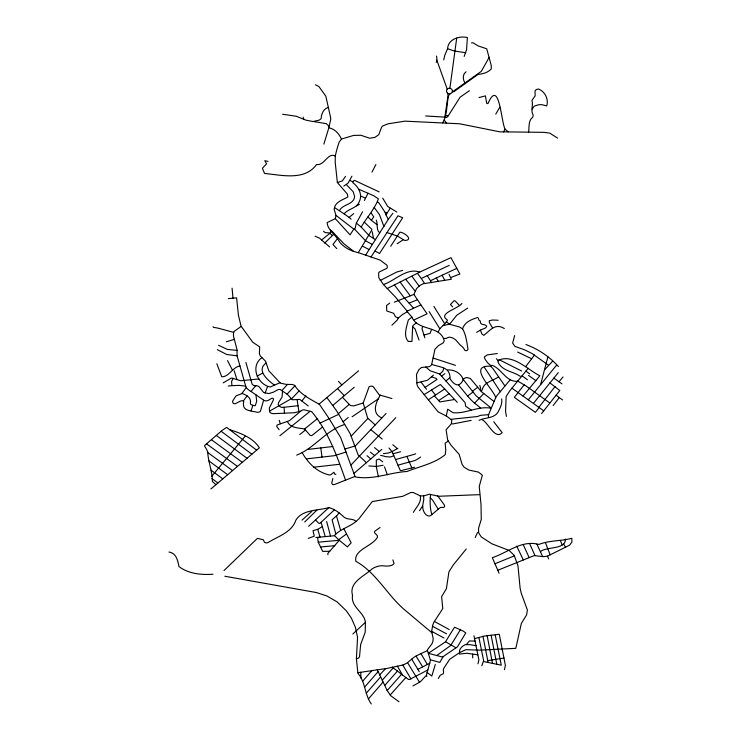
<?xml version="1.0" encoding="UTF-8"?>
<svg xmlns="http://www.w3.org/2000/svg" width="741" height="741" viewBox="0 0 741 741"><rect width="100%" height="100%" fill="white"/><g stroke="black" fill="none" stroke-linecap="round" stroke-linejoin="round"><path stroke-width="1.11" d="M472.619 654.108L472.712 657.897M557.593 138.104L549.794 133.139L544.172 132.352L499.693 131.805L459.568 123.775L404.947 121.154L388.275 123.784L382.995 125.813L381.624 127.091L378.762 134.695L374.881 137.4L369.676 138.224L360.923 135.27L353.661 135.408L341.499 139.039L339.258 141.957A118.31 110.817 4 0 0 335.293 156.082L335.21 162.381L337.377 182.536L347.381 194.123L347.844 196.958C342.564 200.024 334.691 201.969 334.163 209.351L335.979 215.372L354.124 229.358M282.525 391.239L282.08 397.028L278.44 402.826L278.255 404.706L278.949 405.67A7.095 6.65 4 0 0 281.237 407.235A1.473 1.38 4 0 0 281.858 407.355A10.819 10.133 4 0 0 283.784 407.3L298.03 405.744M497.285 353.54L487.3 354.902L484.281 357.005L485.216 359.468L487.911 363.127L490.848 365.582L490.801 366.462L492.913 368.555L504.964 386.005M371.287 703.95C364.535 694.641 365.665 682.118 357.922 673.337L356.402 658.888L357.551 637.325L355.393 627.275L351.336 618.031L346.343 610.834L337.109 601.905L327.013 596.014L316.361 592.541L224.829 576.239M528.602 132.213C529.37 127.017 528.101 120.579 532.881 117.004L533.159 115.031C530.371 110.65 533.464 105.213 531.945 100.406L535.132 95.876L535.048 90.893L536.123 89.67L538.355 88.957C545.098 91.532 548.701 99.035 546.775 105.889L541.69 104.657L538.642 104.75L534.233 106.148L532.168 109.084M416.535 322.604L412.969 325.531L412.654 326.735L411.959 341.425L408.374 341.453C402.956 336.016 406.744 326.466 408.347 319.973L411.913 317.111C418.081 331.496 440.45 325.04 444.257 340.869L443.118 342.972L438.691 345.454L434.976 349.15L431.632 364.6L430.54 365.998L429.02 366.712L421.462 367.453L418.961 369.611L416.488 374.39L416.998 384.616L417.952 386.941L438.061 411.811L446.758 416.247L451.815 420.166L451.408 423.695L446.091 429.799L447.684 440.08L450.926 445.082L459.133 454.326L462.078 464.246L464.088 467.238L468.933 470.081L478.473 472.119L482.363 475.194L479.242 486.457L481.02 504.593L481.27 519.339L478.566 528.231L478.621 532.779L481.233 536.901L491.876 543.801L509.132 550.461L514.143 555.278L517.968 565.735L520.117 588.224L521.201 593.069L527.397 610.019L526.619 614.826L521.331 623.487L515.819 648.338L479.677 650.144L465.904 649.681L459.568 652.626L449.602 659.379L444.174 667.734A4.965 4.65 4 0 0 443.581 671.846L443.414 673.588L440.182 675.347L438.32 678.497M443.711 59.928L444.776 55.242L447.592 48.758C447.907 41.237 454.918 37.55 461.587 37.05A23.045 21.591 4 0 1 467.395 37.522L466.561 49.703L464.172 56.455M430.577 494.349L430.215 498.712A31.261 29.288 4 0 0 430.132 501.629A67.903 63.606 4 0 0 430.465 507.817A50.833 47.619 4 0 0 431.79 514.578M449.889 88.281L456.697 38.162M335.979 215.372L335.312 218.641L327.142 222.596C327.476 230.145 336.349 235.332 339.619 242.075C344.417 247.902 351.058 251.069 358.283 252.662L371.787 230.071L371.862 229.404L364.266 222.105M443.59 338.35A12.06 11.3 4 0 0 445.915 338.405A1.825 1.704 4 0 0 446.703 338.174A7.91 7.41 4 0 1 448.046 337.563A4.122 3.862 4 0 1 449.592 337.192A7.16 6.706 4 0 1 452.51 337.942A12.402 11.615 4 0 1 456.234 340.462A53.482 50.092 4 0 0 457.845 342.296A61.484 57.585 4 0 0 459.948 344.732A20.081 18.812 4 0 0 461.717 346.214A8.836 8.281 4 0 1 463.662 348.344A91.903 86.086 4 0 0 464.839 350.234A1.778 1.658 4 0 0 467.506 350.021A1.426 1.334 4 0 0 467.914 348.798C466.747 341.814 465.996 334.7 462.569 328.819C464.653 321.992 471.415 319.51 477.556 317.509C479.307 317.926 477.732 320.214 480.27 320.973C480.066 326.253 485.049 323.298 486.754 326.244L485.679 327.846L480.381 330.153L481.956 334.034L483.808 335.358C490.255 330.338 495.136 322.817 504.334 328.522M379.16 191.882L354.541 180.378L353.105 181.137L352.985 182.749C358.588 187.075 362.692 194.448 359.394 201.432C357.023 208.517 348.353 208.536 344.083 213.843L334.58 207.591M376.289 220.142C378.105 224.106 375.854 229.756 379.707 232.869L365.628 255.117L358.283 252.662M442.618 122.821C447.49 114.762 446.452 104.629 448.611 95.543L450.204 93.755M426.76 676.468L426.492 674.643L430.484 660.37L427.298 649.987L432.012 643.744L432.92 641.178L433.17 638.649L431.66 631.313L432.707 625.191L433.846 622.31L442.775 608.611L441.627 596.653L446.415 588.604L448.944 571.774L453.372 564.846L466.274 548.951M436.282 62.457L436.977 59.308L436.542 56.084M437.783 495.951L444.109 504.658A2.214 2.075 4 0 1 444.48 506.659A1.806 1.695 4 0 1 442.72 507.502A4.029 3.77 4 0 0 440.923 507.409A1.88 1.769 4 0 0 440.006 507.807L430.91 515.338A2.807 2.631 4 0 1 427.983 515.829A6.252 5.863 4 0 1 425.075 513.624A16.246 15.218 4 0 1 423.824 511.549A10.698 10.022 4 0 1 422.815 507.233A4.233 3.964 4 0 0 422.648 505.908L423.796 499.564L423.574 495.785M263.648 400.131L260.499 411.005A1.065 1 4 0 1 260.137 411.487A18.358 17.191 4 0 1 259.665 411.82A1.658 1.556 4 0 1 258.905 412.098A10.939 10.244 4 0 0 257.896 412.255A1.704 1.602 4 0 1 257.173 412.255C249.587 410.366 241.575 411.172 243.78 401.252C240.371 398.408 233.915 407.633 232.554 401.826A3.177 2.983 4 0 1 232.989 400.566L235.61 396.472A1.991 1.862 4 0 1 236.648 395.611L240.306 394.249A3.399 3.186 4 0 0 242.112 393.147A14.653 13.727 4 0 0 242.696 392.415L246.308 387.432M446.267 415.997L447.694 409.199L453.02 412.737C466.108 413.913 477.602 405.929 490.662 408.143M477.964 663.797L478.899 659.898L473.962 635.759M384.505 466.858L387.348 474.786M540.689 384.301L547.886 356.847M504.482 669.651L505.381 665.409L499.277 634.268L484.281 636.065L474.546 638.64M323.863 144.087L328.763 128.063L330.755 119.347L330.542 117.226L325.818 96.163L318.871 86.502L315.407 84.761M514.652 335.58L512.624 343.083L514.921 346.38L524.684 349.863L532.288 353.661L548.359 365.118M375.242 424.926L367.647 418.137L363.192 403.011L369.148 386.663L371.38 386.024L373.131 386.58L379.235 394.842L391.915 398.547M422.611 326.531L421.981 328.745L424.871 337.822M330.514 229.83L330.903 232.035L329.662 233.554L321.557 239.973L329.643 246.901M435.31 664.464L431.818 676.051L427.094 672.457M443.785 368.166L442.831 371.232L439.709 374.168M394.323 302.18L413.867 294.418L416.535 288.61L419.749 285.581L422.991 283.794L451.306 279.264L449 274.281M431.67 329.337L430.039 333.339L424.028 335.015M332.802 478.51L331.736 483.169L332.598 484.577L334.135 484.651L355.022 476.417M251.032 410.903L252.913 405.262M466.358 644.633L469.386 640.937L475.231 641.085M265.083 393.156L267.566 386.515M475.222 537.521L477.371 532.816L478.51 532.103M463.144 379.346L464.598 378.28A4.52 4.233 4 0 1 466.987 377.577L470.35 378.512L481.659 391.859L494.108 401.576M372.01 172.079L375.9 164.548M362.553 211.778L356.356 223.124L354.967 228.876L353.281 229.849L350.076 234.869L335.312 218.641M375.52 239.686L369.138 235.675L361.21 227.061C366.712 217.419 374.631 209.407 378.382 198.829L373.723 195.754L359.024 189.335M481.807 665.742L483.623 660.546L478.927 637.64M233.119 378.234L231.581 381.495L231.933 385.626L239.51 385.403L245.725 386.163M438.19 332.042L439.793 328.726L444.739 323.836L447.416 320.39L447.147 319.723C437.375 313.526 458.651 308.636 461.939 303.375M364.359 200.487L368.027 193.234M380.337 395.185C375.9 402.03 371.222 413.608 381.884 417.896M391.906 325.188L397.324 319.992L398.334 318.019L402.595 314.425L407.365 311.766L407.161 311.164L395.509 297.122L383.44 284.563L378.79 277.755L378.632 272.984L379.383 271.928L386.737 268.381L387.311 267.464L387.061 265.306L380.114 260.091L365.628 255.117M343.796 186.074L347.955 183.24L351.956 176.182M345.538 176.395L342.259 180.961L337.377 182.536M489.227 57.242L481.289 71.386L453.687 90.976L452.427 90.995M495.748 114.133L499.777 107.213M390.164 208.249L385.996 214.862L388.284 219.382L379.707 232.869M503.5 131.935L505.084 129.147C501.231 122.71 499.351 77.157 487.958 103.62L486.707 103.37L485.42 95.876L478.982 97.562M460.3 629.915L450.667 645.531L436.912 655.387M374.955 250.967L397.963 215.779L402.696 217.752L379.54 253.487L374.955 250.967L370.982 257.007M419.499 510.725L422.648 505.908M390.702 246.262L399.881 232.202L400.733 232.248C404.91 233.017 413.682 239.889 404.873 240.547L397.491 236.11L387.108 232.572M413.348 512.383C416.118 507.242 421.935 502.194 420.23 495.831M377.012 224.68L371.38 220.327L373.733 216.863L371.213 213.121M553.166 405.549L559.288 397.556M339.563 210.379C342.981 203.932 353.865 204.849 354.615 196.541L353.235 191.789L346.501 184.713M339.072 512.8L337.368 515.171L332.088 519.728L335.849 534.076M538.864 407.328L555.111 386.506M392.85 213.315L388.284 219.382M243.344 400.918L247.114 395.898M534.474 355.032L525.712 366.6M552.573 361.284L544.765 369.611M316.907 510.095L304.69 521.979M541.606 413.515L559.807 390.516L549.859 382.847M528.296 399.816L556.435 365.294M533.622 403.132L558.288 372.64M539.179 407.55L535.354 412.348L514.328 397.352L524.174 384.792M301.828 400.992L305.876 395.953M250.995 391.498L255.765 385.635M447.583 369.954C454.27 369.472 460.911 373.131 463.273 379.587C459.466 388.108 454.242 385.125 450.111 378.864C450.158 366.814 441.173 367.693 431.688 364.368M211.667 476.38L245.095 436.329M510.16 379.772L496.109 396.685L488.384 415.08L488.504 417.285M528.222 368.305L510.003 390.526L506.159 396.435L505.566 411.348L506.418 416.386M337.146 239.019L332.968 244.465L336.794 248.624M559.01 381.8L563.04 376.965M523.016 396.074L539.865 375.77C527.694 369.833 512.753 353.401 498.248 360.367L498.035 362.229C502.426 371.241 513.013 371.269 520.247 376.298M362.738 681.164L372.075 670.383M368.472 698.874L383.106 682.044M261.869 357.671C249.782 366.249 257.636 384.662 270.317 387.006L280.015 382.671M364.776 686.935L378.142 671.605M474.555 403.178L483.78 393.564M366.249 693.261L380.587 676.941M427.946 669.929L409.866 679.33L408.541 679.506L401.548 674.319L387.182 690.566L390.785 695.753L399.001 701.746M384.783 685.434L397.463 671.05L401.548 674.319M382.208 680.219L393.221 667.882L397.463 671.05M390.238 694.975L405.901 677.459M324.651 243.094L333.561 234.443M281.858 390.609L287.489 384.422M479.612 494.645L438.904 496.257L429.326 494.238L424.287 495.729L420.592 496.007L413.246 492.515L410.792 492.515L402.687 496.313L372.288 501.555L359.005 518.728L356.143 521.358C352.873 518.237 348.001 519.941 344.463 517.514C339.999 513.291 334.923 509.095 328.847 507.594L308.664 526.258M347.492 546.765L351.169 542.847L343.917 528.852M379.642 674.921L385.681 668.502M350.965 465.052L395.768 417.692M351.141 436.143L367.897 418.433M386.08 413.469L355.384 445.915L344.954 449M299.04 390.989L292.139 398.26L269.52 411.135M287.036 394.119L294.964 385.839M466.07 71.766C462.291 74.443 462.745 79.509 464.996 83.038M224.032 570.533L257.386 538.364L263.333 539.781L264.481 542.329L266.38 542.977L267.983 542.597C278.032 536.252 291.685 532.622 295.9 520.136C302.495 509.308 317.991 510.799 328.847 507.594M352.873 633.981L365.415 622.329C364.174 611.881 350.576 607.148 352.521 595.375C348.733 582.417 363.942 576.313 371.565 569.375A5.761 5.4 4 0 1 372.862 568.375A20.924 19.599 4 0 1 379.373 565.994A13.032 12.208 4 0 1 384.014 565.902A16.645 15.598 4 0 0 391.053 565.522A5.206 4.881 4 0 0 394.027 563.456L392.887 559.881M302.069 520.089L311.739 511.42M334.311 509.901L319.917 523.396L318.593 523.146L315.657 520.052M344.083 213.843L349.085 217.354L353.707 213.649M381.8 449.398L353.957 473.425M433.392 375.159L428.613 379.318A6.558 6.141 4 0 1 427.427 380.133A5.863 5.493 4 0 1 426.557 380.513L416.794 382.838M210.898 488.949L259.369 447.842C253.098 437.764 240.566 433.096 229.627 429.669M354.235 387.247L332.811 405.41M338.331 413.682L349.27 404.419L350.512 405.54L353.689 405.911L363.192 403.011M319.056 404.169L358.579 370.824M454.511 399.519L439.969 401.909L434.272 395.87M476.639 332.366L480.381 330.153M343.092 421.74L348.205 417.535M310.127 411.236L279.903 435.727M356.143 521.358C349.4 527.129 340.202 528.926 334.135 535.771L315.833 537.494M287.304 421.481C290.528 428.307 298.354 427.752 304.616 428.983L317.111 418.887M308.237 538.411L314.258 536.169L313.017 530.63L317.75 529.315L322.4 526.564M322.428 427.066L311.757 435.652L310.025 435.282L304.616 428.983M425.862 367.073L430.206 370.787L439.45 373.927L445.897 380.92L449.63 377.938M441.627 376.159L444.859 373.584M299.707 434.578L305.348 430.104M467.627 396.074L472.943 392.045M472.304 391.276L477.676 387.33M420.592 457.04L419.786 457.642A72.748 68.144 4 0 1 416.525 459.661A39.106 36.633 4 0 1 415.275 460.365A115.874 108.538 4 0 1 408.995 462.162A216.409 202.71 4 0 0 398 465.246M338.665 539.707L346.232 534.141M241.186 326.411L234.36 331.246A1.436 1.343 4 0 0 233.897 331.82A5.761 5.4 4 0 0 233.508 333.626A73.73 69.061 4 0 0 233.489 335.414A9.744 9.133 4 0 0 233.637 337.035A4.946 4.631 4 0 0 234.045 338.229L237.083 349.928L237.027 354.689A7.827 7.327 4 0 0 237.546 357.458L245.614 385.839A8.54 8.003 4 0 0 246.744 388.108A6.113 5.724 4 0 0 247.772 389.21A26.148 24.49 4 0 0 251.607 391.859L264.111 400.455A1.797 1.677 4 0 0 264.926 400.742L265.908 400.853A2.945 2.76 4 0 0 267.325 400.696A15.311 14.348 4 0 0 268.77 400.103L271.438 398.463A1.565 1.463 4 0 1 272.716 398.278A1.158 1.084 4 0 1 273.373 398.732A0.936 0.871 4 0 1 273.475 399.056A5.391 5.048 4 0 1 273.096 400.603L269.335 407.985A0.936 0.88 4 0 0 269.27 408.3L269.724 411.876A1.408 1.325 4 0 0 270.428 412.728L271.484 413.265A2.232 2.084 4 0 0 272.623 413.534A1.306 1.223 4 0 1 273.272 413.673L294.186 412.756L300.642 411.19L289.472 420.666L277.088 425.038L276.726 426.455L279.135 429.715M403.187 239.797L397.139 243.761M469.396 90.735L460.124 97.154L448.379 115.624L446.647 117.532L444.785 117.448M352.105 416.775L378.651 398.63M450.676 277.569L459.892 274.031L450.954 257.655L419.712 272.104L387.219 288.555M428.317 399.816L444.748 388.932M380.068 527.49L374.455 531.501L374.52 532.714L377.28 535.576L377.512 536.984C372.992 546.2 353.383 549.618 355.865 561.317C376.141 572.58 386.709 594.189 403.826 609.158L431.883 632.74M438.413 400.724L449.176 393.666M223.143 382.875L231.516 377.993L240.723 380.754L258.98 378.957M425.093 387.395L436.995 379.42L436.134 378.419L431.466 376.826M383.44 284.563C395.203 280.607 406.716 267.418 419.712 272.104M266.075 363.081C255.867 370.287 267.983 380.466 274.476 385.144M424.158 394.582L440.358 384.477L457.308 402.317M300.642 411.19L302.726 409.958A8.04 7.53 4 0 1 303.393 409.838A15.431 14.45 4 0 1 304.125 409.838L311.674 411.681C328.328 431.457 337.035 456.085 345.556 480.149M426.566 675.134L420.212 681.905L412.959 685.934M397.834 448.324L393.295 450.88A21.415 20.053 4 0 1 390.035 452.38L388.664 452.862A5.632 5.27 4 0 1 387.182 453.186L383.458 453.631M448.305 441.025L445.146 443.201L445.795 450.13L445.221 454.641C434.559 463.533 419.823 466.321 407.096 471.48C389.71 472.425 372.964 480.298 355.189 476.88L340.675 437.588L329.245 418.785L319.445 404.364C310.396 399.288 300.29 394.314 294.575 385.311L292.5 384.505L286.369 384.403L280.459 383.18L268.844 370.815L265.51 361.173L260.156 355.791L259.396 353.605L259.665 346.825L252.829 342.333L241.084 326.197L238.435 315.351L236.601 297.854L228.265 298.614M356.495 205.952L359.339 204.377M498.573 376.873C491.505 381.578 483.966 381.921 482.03 390.257L480.77 390.868L480.325 390.238L480.631 388.089L479.77 385.394M356.402 658.888L358.672 657.999L359.515 656.711L360.672 644.457L365.211 632.212L365.415 622.329M417.563 273.549L421.296 278.468L449.259 265.352M407.161 311.164L420.86 304.894L427.094 313.823L414.145 319.862M257.081 376.104L262.657 373.14M456.789 268.353L430.493 280.709L427.177 275.596M417.868 669.336L429.789 663.251M497.591 570.329L534.27 555.583L543.264 556.676L547.451 556.176L569.662 545.135L571.904 542.014L571.839 538.299C560.872 541.236 549.627 540.208 538.92 544.422C521.469 539.735 507.807 552.647 492.32 557.667L499.073 573.191M338.711 414.312L319.927 423.148M380.216 280.469L396.824 272.003L402.669 270.4M344.732 424.454C325.855 430.326 314.712 448.064 296.696 455.141M389.747 303.078L386.524 305.588L386.774 310.979L393.619 313.286L395.518 316.768L398.334 318.019M393.814 455.604L391.785 456.567A5.048 4.724 4 0 1 389.368 456.938L385.783 456.66A4.177 3.909 4 0 1 384.246 456.187L380.578 455.326M514.411 555.852L494.682 563.855M427.362 650.626L418.628 654.729A203.414 190.53 4 0 0 414.84 656.748A9.929 9.309 4 0 0 413.617 657.536A80.139 75.063 4 0 1 409.514 660.935A17.386 16.293 4 0 1 404.03 664.529A10.115 9.476 4 0 1 402.771 665.038L387.265 668.373L357.857 672.708M420.86 304.894L417.47 299.725L409.078 303.125L404.382 298.104L394.397 284.933M239.945 365.952C232.757 366.925 228.552 377.401 221.726 376.761L216.844 363.738M490.848 365.582L492.348 365.369C502.102 369.222 505.89 381.828 517.366 381.374M282.617 114.244L296.344 116.272L305.857 120.135L313.017 121.561L319.371 120.079L321.159 118.662C321.224 114.031 323.604 108.501 328.458 107.389M346.084 452.01L334.506 455.678L306.848 458.836M226.376 341.777L234.462 339.332M540.421 551.786C545.07 546.45 566.337 549.933 565.318 539.059M479.029 420.342C485.198 417.294 493.645 418.637 497.804 412.459C500.008 408.226 502.509 403.956 501.666 398.964M395.527 459.568L413.589 454.529A8.549 8.003 4 0 0 415.664 453.724M393.026 453.788L400.594 451.751M414.543 467.256L401.252 470.591A1.065 1 4 0 1 400.159 470.211L392.48 452.501A5.502 5.15 4 0 0 391.285 450.778L388.96 447.999M467.682 308.117L456.752 315.249L449.722 324.076L443.174 325.595M383.125 465.265L376.326 466.45L368.851 465.922M452.297 91.865L454.029 91.578L478.121 74.359C482.873 74.063 487.948 72.507 491.255 69.015L491.255 65.467L486.735 48.804L478.093 45.886L472.897 42.728L471.498 42.932M487.754 660.648L504 657.999M332.894 446.508L307.83 449.426M228.284 386.024L231.868 385.626M313.452 467.228L339.498 464.292M317.62 537.429L318.241 542.19L339.295 540.282L347.325 546.821M320.816 546.941L334.839 545.7M451.297 419.286L477.334 416.535A17.96 16.821 4 0 0 480.353 415.349L488.717 414.627M335.895 474.305L334.904 474.351L333.895 472.304L330.69 474.842L329.467 475C317.083 472.221 308.302 463.32 302.115 452.631M213 574.238C201.487 575.062 188.307 573.793 178.979 566.578C177.775 560.678 176.395 553.073 169.004 552.026M425.64 115.967L444.85 117.106L448.036 95.432L447.462 93.116M329.726 551.267L322.668 551.387L318.241 542.19M498.202 320.26L492.598 320.001L489.292 320.723L489.412 322.678L492.561 327.92M448.185 115.874L445.749 115.596M477.899 654.803L466.784 653.247L459.337 654.099M471.193 420.379L452.844 423.954L451.464 423.546M465.737 52.731L454.465 51.036L447.592 48.758M377.41 201.654L379.235 203.367L385.163 212.445L387.284 212.648M237.083 350.4L227.357 349.409L218.539 345.297M237.092 355.81L226.792 354.531L217.308 349.641M314.351 121.672L326.299 123.664L329.06 126.22L329.365 127.897C335.664 129.48 338.869 133.834 341.499 139.039M476.148 645.67L470.952 644.827A12.143 11.374 4 0 0 468.701 644.651L465.941 644.633A2.899 2.714 4 0 0 464.653 644.929C461.93 646.513 458.836 649.097 459.568 652.626M483.493 661.518L501.277 665.177L495.22 634.963M433.105 358.06L455.474 365.35M430.336 659.768L439.802 662.398L443.137 656.628L457.447 646.828L465.765 632.925L463.282 631.128L454.548 627.192L445.878 641.16A2.788 2.612 4 0 1 445.008 642.151L428.335 653.303L442.831 657.128M490.82 366.221C466.534 364.896 493.293 388.849 495.738 397.574M233.702 332.376L219.466 328.522A48.276 45.22 4 0 0 216.807 327.902A16.385 15.348 4 0 0 215.066 327.633L213.992 327.476A1.352 1.269 4 0 1 213.278 327.151A1.047 0.973 4 0 1 213.093 326.633M268.029 161.399L264.741 160.686L266.593 163.798L262.397 168.281L264.537 173.431C281.367 175.052 304.801 181.1 316.574 164.483C324.438 166.086 327.902 151.868 335.293 156.082M241.844 393.434C246.225 394.703 251.69 397.917 250.393 403.299A1.723 1.621 4 0 0 250.578 404.049A1.463 1.371 4 0 0 251.042 404.558A3.177 2.983 4 0 0 252.153 405.04L254.228 405.66A1.334 1.25 4 0 0 255.33 405.54L256.71 401.205L255.96 394.833M315.11 236.203L319.584 238.185L321.557 239.973M360.58 195.994L365.508 198.134M430.289 497.822L432.568 500.082L438.246 509.262M396.833 212.028L387.682 206.443L382.699 198.143M349.724 180.396L352.846 181.86M531.649 358.783L517.653 352.049M499.008 359.617L521.655 371.028M432.503 626.265L446.536 633.824M362.469 246.142L368.972 249.485M431.67 631.332L443.998 638.01M434.411 621.449L449.25 629.572M372.343 244.511L365.545 240.751L354.531 229.126M525.925 344.528C538.29 349.122 549.526 356.616 558.427 366.582M517.626 381.031L525.906 385.857L549.813 403.002M445.489 641.734L455.947 647.791M561.984 383.857L553.805 378.067M528.5 375.391L535.9 380.67M459.253 305.236L455.206 300.939L454.066 300.716L450.482 304.458L452.631 306.867M511.92 388.173L543.727 410.792M525.888 371.102L529.704 373.844M521.988 375.78L527.416 379.762M211.898 478.593L217.947 482.975M556.102 395.24L562.558 399.927M237.472 466.413L206.582 443.878M207.739 452.51L232.544 470.591M356.356 223.124L361.21 227.061M211.472 439.765L242.316 462.31M208.869 460.893L227.682 474.722M211.009 470.137L222.791 478.871M216.344 435.449L247.059 458.281M221.124 431.262L251.875 454.205M256.645 450.158L226.607 427.381L222.05 430.456L204.942 445.221A1 0.936 4 0 0 204.766 446.425L205.989 448.398A18.155 17.006 4 0 1 207.693 452.066C208.221 462.014 212.398 471.406 212.398 481.502L215.918 484.697M462.569 328.819L459.244 326.883L449.435 324.243L446.369 321.733M353.124 250.912L344.019 243.845L331.607 230.803M308.284 405.957L299.79 399.427L292.362 399.77L287.462 394.444L280.061 389.405L278.023 389.655L273.457 392.146L268.826 393.582L263.592 392.48L259.146 386.746L257.72 385.931L253.617 385.44L252.107 384.088L245.901 362.469M370.417 452.14L374.687 455.585M415.016 290.907L405.799 279.394M471.452 410.245L465.654 406.198L465.135 402.696L445.897 380.92M370.787 429.632L382.199 439.061M374.566 447.62L379.336 451.547M505.084 129.147L508.178 131.861M392.786 444.72L396.129 447.564A4.196 3.927 4 0 1 397.083 448.75M392.239 667.085L393.202 667.9M366.48 462.727L358.227 455.048L350.178 433.67L336.451 410.607L326.874 397.574M367.027 455.706L370.796 458.966M490.811 407.782L476.12 395.833L463.273 379.587M382.773 461.865L379.049 459.022L376.317 460.078L376.354 466.886L378.401 476.889M480.65 408.134L477.009 404.994A24.685 23.119 4 0 1 472.878 401.631A66.264 62.068 4 0 1 467.784 396.268L458.559 384.987M323.456 231.257L325.077 232.517L329.652 233.026L332.357 235.508M349.085 217.354L351.123 219.197M412.654 326.735L415.025 328.902L419.036 340.091M334.367 535.539L339.295 540.282L327.8 553.471L327.957 554.74M374.085 207.369L379.401 214.51L383.958 226.598M367.999 216.928L371.38 220.327M481.752 419.573C487.948 421.731 494.812 440.441 502.166 432.67L493.728 421.703M338.452 381.383L341.86 384.922M342.435 397.269L349.27 404.419M337.525 388.59L344.278 395.703M407.365 311.766L411.913 317.111M413.867 294.418L417.47 299.725M409.078 303.125L413.256 307.867M431.429 389.998L435.532 395.036M419.11 286.109L411.95 276.291M496.461 358.727L498.109 360.886M421.138 382.217L426.529 389.284M400.075 282.052L410.199 295.798M500.397 391.776L484.318 367.23M433.865 306.394L444.739 323.836M444.341 120.135L446.351 123.08M421.296 278.468L424.491 283.358M429.15 311.581L439.793 328.726M419.517 682.276L407.531 662.593M516.709 546.108L523.322 559.946M416.044 656.1L422.639 666.844M563.614 544.135L565.559 547.21M411.737 659.147L419.258 671.652M410.986 678.951L402.771 665.038M420.953 653.627L427.325 664.427M436.254 277.856L438.487 281.654M397.371 666.122L402.474 674.977M442.007 275.143L444.693 280.144M547.451 556.176L548.692 558.899M227.543 360.589L232.507 370.268M542.634 556.565L536.938 544.246M387.173 690.556L377.215 669.568M529.167 557.63L523.239 544.663M529.639 543.653L535.002 555.602M430.493 280.709L431.336 282.701M406.92 456.419L411.829 467.979M436.838 60.141L447.231 89.161M560.372 540.495L562.123 544.857M550.165 554.777L545.515 542.884M279.162 420.323L280.348 423.667M385.163 212.445L385.996 214.862M325.234 536.558L321.075 522.229M234.165 370.732L236.898 379.549M330.523 536.141L326.67 521.544M317.75 529.315L320.01 537.105M336.47 515.949L340.665 530.454M303.18 117.152L303.764 119.227M491.107 635.241L496.794 664.251M482.984 636.306L488.115 662.473M487.152 635.685L492.496 663.371M373.362 237.954L372.232 231.729M297.076 399.436L298.901 411.487M322.002 457.114L320.797 447.953M232.998 298.188L232.072 288.184M284.081 407.272L284.461 413.376M360.719 672.235L360.987 678.256M447.759 93.329A2.983 2.797 4 0 0 452.418 91.282A2.983 2.797 4 0 0 448.157 88.512A2.983 2.797 4 0 0 447.759 93.329"/></g></svg>
